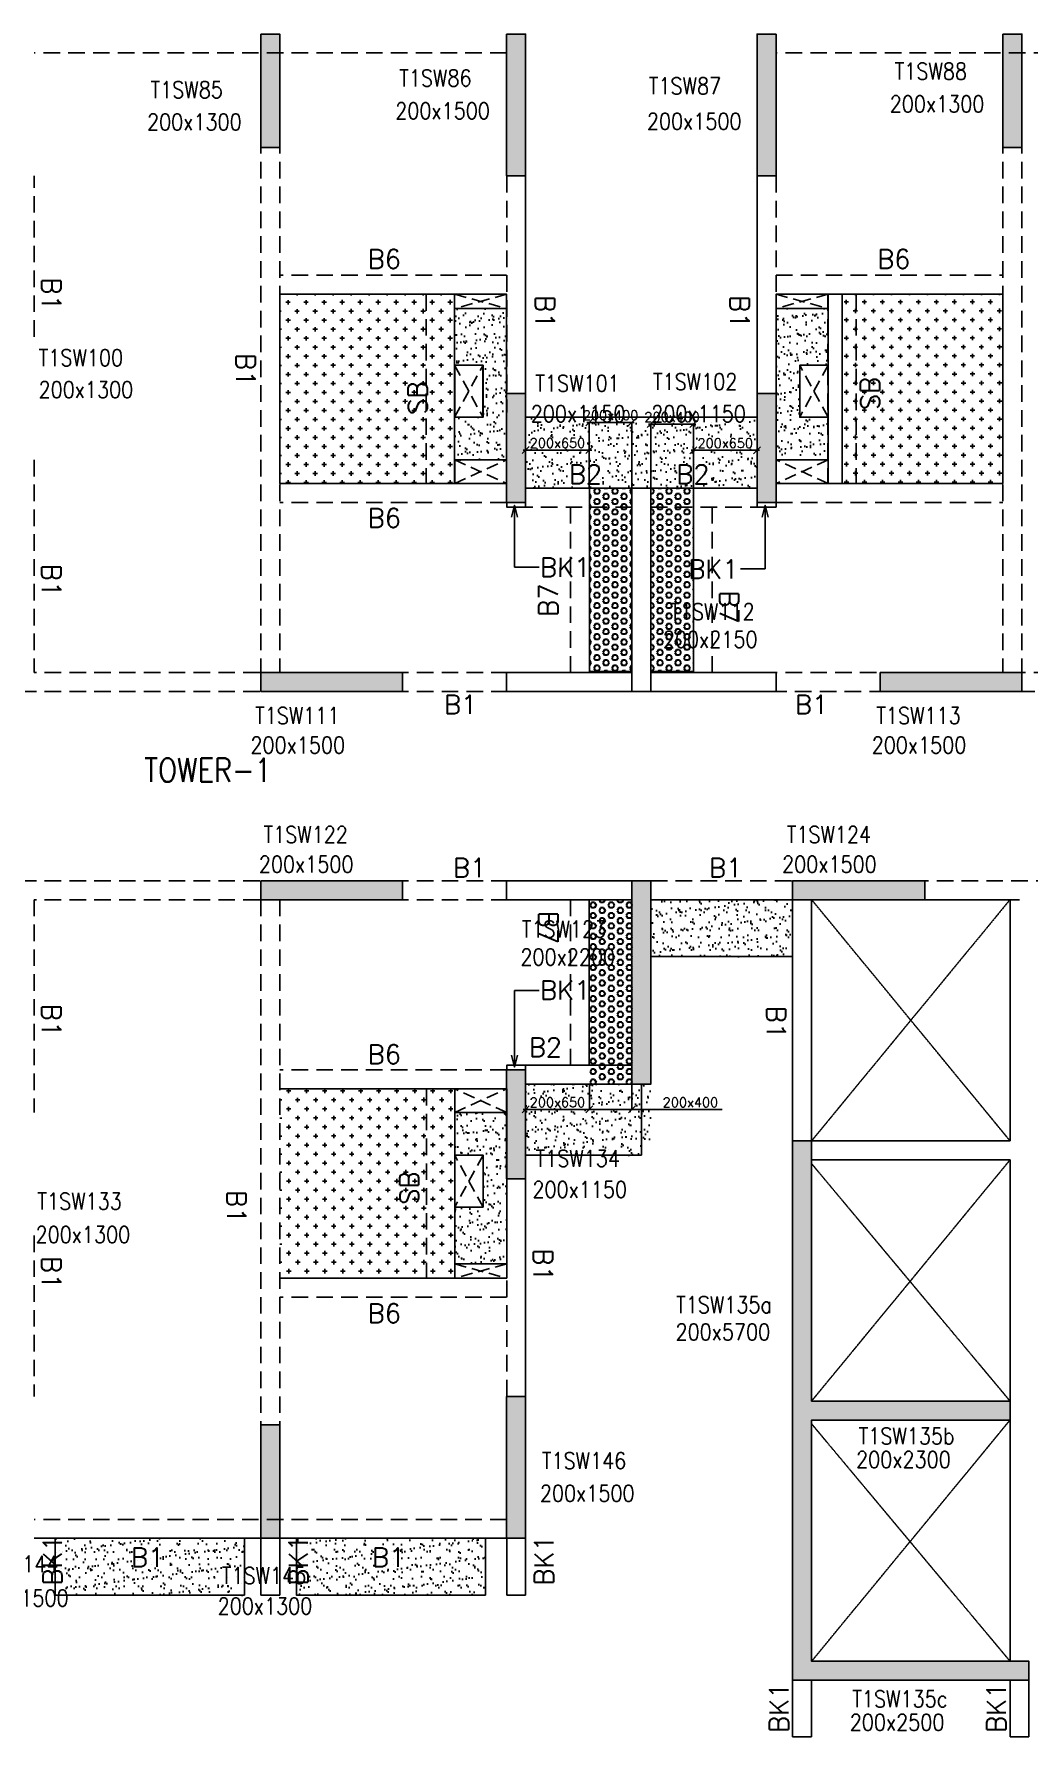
# Model space of a CAD drawing. Header units: millimetres. Extents: x 1078357 to 2594950, y -5122486 to -4636555.
# Drawn here: x 2223330 to 2233855, y -4676153 to -4658153 of the extents above; entities that cross this region are included whole.
import ezdxf

# ---------------------------------------------------------------- set-up
doc = ezdxf.new("R2010")
doc.units = ezdxf.units.MM
doc.header["$PDMODE"] = 35
for name, pattern in [('CONTINOUS', [0]), ('HIDDEN', [0.375, 0.25, -0.125]), ('New Retail block$0$CONTINOUS', [0])]:
    doc.linetypes.add(name, pattern=pattern)
doc.layers.get('0').update_dxf_attribs({"lineweight": 0})
doc.layers.get('Defpoints').update_dxf_attribs({"lineweight": 0})
for name, color, linetype, lineweight in [('A-_ANOTDIMA_D-', 6, 'Continuous', 13), ('COL. NO.', 30, 'Continuous', 25), ('COL. SIZE', 7, 'Continuous', 25), ('DIM', 9, 'Continuous', 25), ('HATCH', 8, 'Continuous', 30)]:
    doc.layers.add(name, color=color, linetype=linetype, lineweight=lineweight)
for name, color, linetype in [('B-200x325', 201, 'HIDDEN'), ('B-200x400', 44, 'HIDDEN'), ('DROP SLAB', 8, 'Continuous'), ('NON STR. RCC WALL', 6, 'Continuous'), ('S-BEAM', 3, 'HIDDEN'), ('S-BEAM NO.', 6, 'Continuous'), ('S-COLUMN', 1, 'Continuous'), ('S-CUTOUT', 8, 'HIDDEN'), ('S-SLAB-PROJECTION', 54, 'New Retail block$0$CONTINOUS'), ('SLAB FOLD', 8, 'Continuous'), ('TEXT', 7, 'Continuous')]:
    doc.layers.add(name, color=color, linetype=linetype)
doc.styles.add('Roman', font='romans')
doc.styles.add('ROMANS', font='romans.shx', dxfattribs={"width": 0.85})
doc.dimstyles.new('HARESH', dxfattribs={"dimtxt": 150, "dimasz": 75, "dimexe": 0, "dimexo": 0, "dimgap": 25, "dimtad": 1, "dimdec": 0, "dimdsep": 46, "dimtxsty": 'Roman', "dimblk": 'OBLIQUE', "dimcen": 225, "dimdle": 25, "dimclrd": 2, "dimclre": 2, "dimclrt": 7, "dimadec": 8, "dimazin": 1, "dimtfac": 1, "dimtdec": 0, "dimtmove": 0, "dimatfit": 0, "dimfxl": 1, "dimlwd": -1, "dimlwe": -1, "dimarcsym": 0})
pattern_1 = [(180.03079016, (-1099062.11, 9379553.9), (-95.1987999, -95.3011726), [47.625, -142.875]), (270.03079016, (-1099085.93, 9379577.7), (95.3011726, -95.1987999), [47.625, -142.875])]
pattern_2 = [(180, (2168054.783, -4476147.51), (-7e-15, -54.992613), [31.75, -63.5]), (300, (2168054.783, -4476147.51), (47.625, 27.496307), [31.75, -63.5]), (240, (2168023.033, -4476147.51), (47.625, -27.496307), [31.75, -63.5])]

# ---------------------------------------------------------------- blocks, each defined once
blk = doc.blocks.new('_Oblique')
at = {"color": 0, "linetype": 'ByBlock', "lineweight": -2}
blk.add_line((-0.5, -0.5), (0.5, 0.5), dxfattribs=at)
blk = doc.blocks.new('*D1525')
at = {"layer": 'Defpoints', "color": 0, "ltscale": 700, "transparency": 16777216}
for p in [(2229205, -4669253, 0), (2229655, -4669253, 0), (2229655, -4669519)]:
    blk.add_point(p, dxfattribs=at)
at = {"layer": 'DIM', "color": 2, "ltscale": 700, "transparency": 16777216}
for p, q in [((2229205, -4669253), (2229205, -4669519)), ((2229655, -4669253), (2229655, -4669519)), ((2229205, -4669519), (2229130, -4669519)), ((2229205, -4669519), (2229655, -4669519)), ((2229205, -4669519), (2229655, -4669519)), ((2229655, -4669519), (2229730, -4669519)), ((2230611, -4669519), (2229655, -4669519))]:
    blk.add_line(p, q, dxfattribs=at)
at = {"layer": 'DIM', "color": 2, "ltscale": 700, "transparency": 16777216, "xscale": 75, "yscale": 75, "zscale": 75}
blk.add_blockref('_Oblique', (2229205, -4669519), dxfattribs=at)
at = {"layer": 'DIM', "color": 2, "ltscale": 700, "transparency": 16777216, "xscale": 75, "yscale": 75, "zscale": 75, "rotation": 180}
blk.add_blockref('_Oblique', (2229655, -4669519), dxfattribs=at)
at = {"layer": 'DIM', "color": 7, "ltscale": 700, "transparency": 16777216, "insert": (2230274, -4669444), "char_height": 150, "attachment_point": 5, "style": 'Roman'}
blk.add_mtext('{\\H0.666667x;200x400}', dxfattribs=at)
blk = doc.blocks.new('*D1526')
at = {"layer": 'Defpoints', "color": 0, "ltscale": 700, "transparency": 16777216}
for p in [(2228530, -4669253, 0), (2229205, -4669253), (2228530, -4669519)]:
    blk.add_point(p, dxfattribs=at)
at = {"layer": 'DIM', "color": 2, "ltscale": 700, "transparency": 16777216}
for p, q in [((2228530, -4669253), (2228530, -4669519)), ((2229205, -4669253), (2229205, -4669519)), ((2229230, -4669519), (2228505, -4669519))]:
    blk.add_line(p, q, dxfattribs=at)
at = {"layer": 'DIM', "color": 2, "ltscale": 700, "transparency": 16777216, "xscale": 75, "yscale": 75, "zscale": 75, "rotation": 180}
blk.add_blockref('_Oblique', (2228530, -4669519), dxfattribs=at)
at = {"layer": 'DIM', "color": 2, "ltscale": 700, "transparency": 16777216, "xscale": 75, "yscale": 75, "zscale": 75}
blk.add_blockref('_Oblique', (2229205, -4669519), dxfattribs=at)
at = {"layer": 'DIM', "color": 7, "ltscale": 700, "transparency": 16777216, "insert": (2228867, -4669444), "char_height": 150, "attachment_point": 5, "style": 'Roman'}
blk.add_mtext('{\\H0.666667x;200x650}', dxfattribs=at)
blk = doc.blocks.new('*D1535')
at = {"layer": 'Defpoints', "color": 0, "ltscale": 700, "transparency": 16777216}
for p in [(2229204, -4662257), (2229204, -4662952, 0), (2229654, -4662952, 0)]:
    blk.add_point(p, dxfattribs=at)
at = {"layer": 'DIM', "color": 2, "ltscale": 700, "transparency": 16777216}
for p, q in [((2229679, -4662257), (2229179, -4662257)), ((2229204, -4662952), (2229204, -4662257)), ((2229654, -4662952), (2229654, -4662257))]:
    blk.add_line(p, q, dxfattribs=at)
at = {"layer": 'DIM', "color": 2, "ltscale": 700, "transparency": 16777216, "xscale": 75, "yscale": 75, "zscale": 75, "rotation": 180}
blk.add_blockref('_Oblique', (2229204, -4662257), dxfattribs=at)
at = {"layer": 'DIM', "color": 2, "ltscale": 700, "transparency": 16777216, "xscale": 75, "yscale": 75, "zscale": 75}
blk.add_blockref('_Oblique', (2229654, -4662257), dxfattribs=at)
at = {"layer": 'DIM', "color": 7, "ltscale": 700, "transparency": 16777216, "insert": (2229429, -4662182), "char_height": 150, "attachment_point": 5, "style": 'Roman'}
blk.add_mtext('{\\H0.666667x;200x400}', dxfattribs=at)
blk = doc.blocks.new('*D1536')
at = {"layer": 'Defpoints', "color": 0, "ltscale": 700, "transparency": 16777216}
for p in [(2228530, -4662550), (2228530, -4662952, 0), (2229204, -4662952, 0)]:
    blk.add_point(p, dxfattribs=at)
at = {"layer": 'DIM', "color": 2, "ltscale": 700, "transparency": 16777216}
for p, q in [((2229229, -4662550), (2228505, -4662550)), ((2228530, -4662952), (2228530, -4662550)), ((2229204, -4662952), (2229204, -4662550))]:
    blk.add_line(p, q, dxfattribs=at)
at = {"layer": 'DIM', "color": 2, "ltscale": 700, "transparency": 16777216, "xscale": 75, "yscale": 75, "zscale": 75, "rotation": 180}
blk.add_blockref('_Oblique', (2228530, -4662550), dxfattribs=at)
at = {"layer": 'DIM', "color": 2, "ltscale": 700, "transparency": 16777216, "xscale": 75, "yscale": 75, "zscale": 75}
blk.add_blockref('_Oblique', (2229204, -4662550), dxfattribs=at)
at = {"layer": 'DIM', "color": 7, "ltscale": 700, "transparency": 16777216, "insert": (2228867, -4662475), "char_height": 150, "attachment_point": 5, "style": 'Roman'}
blk.add_mtext('{\\H0.666667x;200x650}', dxfattribs=at)
blk = doc.blocks.new('*D1537')
at = {"layer": 'Defpoints', "color": 0, "ltscale": 700, "transparency": 16777216}
for p in [(2230305, -4662275), (2229854, -4662952, 0), (2230305, -4662952, 0)]:
    blk.add_point(p, dxfattribs=at)
at = {"layer": 'DIM', "color": 2, "ltscale": 700, "transparency": 16777216}
for p, q in [((2229829, -4662275), (2230330, -4662275)), ((2229854, -4662952), (2229854, -4662275)), ((2230305, -4662952), (2230305, -4662275))]:
    blk.add_line(p, q, dxfattribs=at)
at = {"layer": 'DIM', "color": 2, "ltscale": 700, "transparency": 16777216, "xscale": 75, "yscale": 75, "zscale": 75, "rotation": 180}
blk.add_blockref('_Oblique', (2229854, -4662275), dxfattribs=at)
at = {"layer": 'DIM', "color": 2, "ltscale": 700, "transparency": 16777216, "xscale": 75, "yscale": 75, "zscale": 75}
blk.add_blockref('_Oblique', (2230305, -4662275), dxfattribs=at)
at = {"layer": 'DIM', "color": 7, "ltscale": 700, "transparency": 16777216, "insert": (2230080, -4662200), "char_height": 150, "attachment_point": 5, "style": 'Roman'}
blk.add_mtext('{\\H0.666667x;200x400}', dxfattribs=at)
blk = doc.blocks.new('*D1538')
at = {"layer": 'Defpoints', "color": 0, "ltscale": 700, "transparency": 16777216}
for p in [(2230979, -4662552), (2230305, -4662952, 0), (2230979, -4662952, 0)]:
    blk.add_point(p, dxfattribs=at)
at = {"layer": 'DIM', "color": 2, "ltscale": 700, "transparency": 16777216}
for p, q in [((2230280, -4662552), (2231004, -4662552)), ((2230305, -4662952), (2230305, -4662552)), ((2230979, -4662952), (2230979, -4662552))]:
    blk.add_line(p, q, dxfattribs=at)
at = {"layer": 'DIM', "color": 2, "ltscale": 700, "transparency": 16777216, "xscale": 75, "yscale": 75, "zscale": 75, "rotation": 180}
blk.add_blockref('_Oblique', (2230305, -4662552), dxfattribs=at)
at = {"layer": 'DIM', "color": 2, "ltscale": 700, "transparency": 16777216, "xscale": 75, "yscale": 75, "zscale": 75}
blk.add_blockref('_Oblique', (2230979, -4662552), dxfattribs=at)
at = {"layer": 'DIM', "color": 7, "ltscale": 700, "transparency": 16777216, "insert": (2230642, -4662477), "char_height": 150, "attachment_point": 5, "style": 'Roman'}
blk.add_mtext('{\\H0.666667x;200x650}', dxfattribs=at)
blk = doc.blocks.new('G$CD63B60BD')
at = {"layer": 'COL. NO.', "linetype": 'Continuous', "style": 'ROMANS', "width": 0.85}
for s, p in [('T1SW86', (61839, 15347, -320)), ('T1SW88', (67080, 15420, -320)), ('T1SW85', (59208, 15224, -320)), ('T1SW87', (64479, 15264, -320)), ('T1SW100', (58025, 12391, -320)), ('T1SW101', (63279, 12120, -320)), ('T1SW102', (64523, 12138, -320)), ('T1SW112', (64706, 9707, -320)), ('T1SW111', (60314, 8609, -320)), ('T1SW113', (66886, 8609, -320)), ('T1SW122', (60403, 7351, -320)), ('T1SW124', (65938, 7351, -320)), ('T1SW123', (63135, 6352, -320)), ('T1SW134', (63281, 3927, -320)), ('T1SW133', (58011, 3475, -320)), ('T1SW135a', (64768, 2381, -641)), ('T1SW135b', (66699, 993, -320)), ('T1SW146', (63348, 733, -320)), ('T1SW144', (57341, -360, -320)), ('T1SW145', (59962, -482, -320)), ('T1SW135c', (66632, -1785, -320))]:
    blk.add_text(s, height=175, dxfattribs=at).set_placement(p)
at = {"layer": 'COL. SIZE', "linetype": 'Continuous', "style": 'ROMANS', "width": 0.85}
for s, p in [('200x1500', (61797, 15001, -320)), ('200x1300', (67028, 15074, -320)), ('200x1300', (59171, 14883, -320)), ('200x1500', (64459, 14890, -320)), ('200x1300', (58024, 12054, -320)), ('200x1150', (63230, 11799, -320)), ('200x1150', (64505, 11799, -320)), ('200x2150', (64628, 9413, -320)), ('200x1500', (60265, 8296, -320)), ('200x1500', (66837, 8296, -320)), ('200x1500', (60354, 7037, -320)), ('200x1500', (65889, 7037, -320)), ('200x2200', (63121, 6056, -320)), ('200x1150', (63248, 3599, -320)), ('200x1300', (57992, 3123, -320)), ('200x5700', (64762, 2093, -641)), ('200x2300', (66672, 745, -320)), ('200x1500', (63327, 388, -320)), ('200x1500', (57340, -720, -320)), ('200x1300', (59918, -804, -320)), ('200x2500', (66605, -2033, -320))]:
    blk.add_text(s, height=175, dxfattribs=at).set_placement(p)

msp = doc.modelspace()

# ---------------------------------------------------------------- hatches: boundary and pattern name
at = {"layer": 'DROP SLAB'}
h = msp.add_hatch(dxfattribs=at)
h.set_pattern_fill('CROSS', color=8, scale=15, angle=0.03079)
h.set_pattern_definition(pattern_1)
h.paths.add_polyline_path([(2227779.3, -4660902.7), (2225929.6, -4660902.9), (2225929.6, -4662902.8), (2227779.3, -4662902.6)])
h = msp.add_hatch(dxfattribs=at)
h.set_pattern_fill('CROSS', color=8, scale=15, angle=179.96921)
h.set_pattern_definition(pattern_1)
h.paths.add_polyline_path([(2231879.6, -4660902.8), (2233579.6, -4660902.8), (2233579.6, -4662902.6), (2231879.6, -4662902.6)])
h = msp.add_hatch(dxfattribs=at)
h.set_pattern_fill('CROSS', color=8, scale=15, angle=0.03079)
h.set_pattern_definition([(180.03079016, (-3293511.54, 18747592.27), (-95.19879988, -95.3011726), [47.625, -142.875]), (270.03079016, (-3293535.365, 18747616.07), (95.3011726, -95.19879988), [47.625, -142.875])])
h.paths.add_polyline_path([(2227780, -4669302.6), (2225929.6, -4669302.5), (2225929.6, -4671302.3), (2227780, -4671302.4)])
at = {"layer": 'HATCH'}
h = msp.add_hatch(dxfattribs=at)
h.set_pattern_fill('AR-SAND', color=8, scale=3, angle=0.02985)
h.set_pattern_definition([(37.47015413, (-2803703.98, 18697456.11), (-4.72361136, 146.8264517), [0, -115.824, 0, -129.54, 0, -123.825]), (7.4701541, (-2803703.98, 18697456.11), (134.9689868, 214.9772528), [0, -62.484, 0, -104.394, 0, -40.005]), (327.4701541, (-2803797.7, 18697456.16), (237.2979035, 0.3075449), [0, -38.1, 0, -137.16, 0, -179.07]), (317.4701541, (-2803797.7, 18697456.16), (229.1017424, 66.759465), [0, -19.05, 0, -89.916, 0, -102.87])])
h.paths.add_polyline_path([(2228329, -4661052.5), (2227779, -4661052.5), (2227779, -4661652.5), (2228079, -4661652.5), (2228079, -4662202.5), (2227779, -4662202.5), (2227779, -4662652.5), (2228329, -4662652.5)])
h = msp.add_hatch(dxfattribs=at)
h.set_pattern_fill('AR-SAND', color=8, scale=3, angle=179.97015)
h.set_pattern_definition([(37.47015413, (-2803703.2, 18697456.04), (-4.72361136, 146.8264517), [0, -115.824, 0, -129.54, 0, -123.825]), (7.4701541, (-2803703.2, 18697456.04), (134.9689868, 214.9772528), [0, -62.484, 0, -104.394, 0, -40.005]), (327.4701541, (-2803796.93, 18697456.09), (237.2979035, 0.3075449), [0, -38.1, 0, -137.16, 0, -179.07]), (317.4701541, (-2803796.93, 18697456.09), (229.1017424, 66.759465), [0, -19.05, 0, -89.916, 0, -102.87])])
h.paths.add_polyline_path([(2231179.8, -4661052.6), (2231729.8, -4661052.6), (2231729.8, -4661652.6), (2231429.8, -4661652.6), (2231429.8, -4662202.6), (2231729.8, -4662202.5), (2231729.8, -4662652.6), (2231179.8, -4662652.6)])
h = msp.add_hatch(dxfattribs=at)
h.set_pattern_fill('AR-SAND', color=8, scale=3, angle=179.97015)
h.set_pattern_definition([(37.4701541, (-1819378.32, 14013436.93), (-4.72361136, 146.8264517), [0, -115.824, 0, -129.54, 0, -123.825]), (7.4701541, (-1819378.32, 14013436.93), (134.9689868, 214.9772528), [0, -62.484, 0, -104.394, 0, -40.005]), (327.4701541, (-1819472.05, 14013436.98), (237.2979035, 0.3075449), [0, -38.1, 0, -137.16, 0, -179.07]), (317.4701541, (-1819472.05, 14013436.98), (229.1017424, 66.759465), [0, -19.05, 0, -89.916, 0, -102.87])])
h.paths.add_polyline_path([(2230979.9, -4662202.5), (2228529.9, -4662202.5), (2228529.9, -4662952.5), (2230979.9, -4662952.5)])
h = msp.add_hatch(dxfattribs=at)
h.set_pattern_fill('AR-SAND', color=8, scale=3, angle=179.97015)
h.set_pattern_definition([(37.4701541, (-1819378.22, 14013436.93), (-4.72361136, 146.8264517), [0, -115.824, 0, -129.54, 0, -123.825]), (7.4701541, (-1819378.22, 14013436.93), (134.9689868, 214.9772528), [0, -62.484, 0, -104.394, 0, -40.005]), (327.4701541, (-1819471.95, 14013436.98), (237.2979035, 0.3075449), [0, -38.1, 0, -137.16, 0, -179.07]), (317.4701541, (-1819471.95, 14013436.98), (229.1017424, 66.759465), [0, -19.05, 0, -89.916, 0, -102.87])])
h.paths.add_polyline_path([(2230980, -4662352.5), (2228530, -4662352.5), (2228530, -4662952.5), (2230980, -4662952.5)])
at = {"layer": 'HATCH', "ltscale": 1000}
h = msp.add_hatch(dxfattribs=at)
h.set_pattern_fill('HEX', color=8, scale=10, angle=180)
h.set_pattern_definition(pattern_2)
h.paths.add_polyline_path([(2229654.8, -4664891.9), (2229204.8, -4664891.9), (2229204.8, -4662952.6), (2229654.8, -4662952.6)])
h = msp.add_hatch(dxfattribs=at)
h.set_pattern_fill('HEX', color=8, scale=10, angle=180)
h.set_pattern_definition(pattern_2)
h.paths.add_polyline_path([(2229855.1, -4664891.9), (2230305.2, -4664891.9), (2230305.2, -4662952.6), (2229855.1, -4662952.6)])
h = msp.add_hatch(dxfattribs=at)
h.set_pattern_fill('HEX', color=8, scale=10, angle=180)
h.set_pattern_definition([(180, (1070830.067, 207871.68), (-7e-15, -54.99261315), [31.75, -63.5]), (300, (1070830.067, 207871.68), (47.625, 27.4963066), [31.75, -63.5]), (240, (1070798.317, 207871.68), (47.625, -27.4963066), [31.75, -63.5])])
h.paths.add_polyline_path([(2229654.8, -4669252.5), (2229204.8, -4669252.5), (2229204.8, -4667302.6), (2229654.8, -4667302.6)])
at = {"layer": 'HATCH'}
h = msp.add_hatch(dxfattribs=at)
h.set_pattern_fill('AR-SAND', color=8, scale=3, angle=179.97015)
h.set_pattern_definition([(37.4701541, (-1812328.22, 14015386.83), (-4.72361136, 146.8264517), [0, -115.824, 0, -129.54, 0, -123.825]), (7.4701541, (-1812328.22, 14015386.83), (134.9689868, 214.9772528), [0, -62.484, 0, -104.394, 0, -40.005]), (327.4701541, (-1812421.94, 14015386.87), (237.2979035, 0.3075449), [0, -38.1, 0, -137.16, 0, -179.07]), (317.4701541, (-1812421.94, 14015386.87), (229.1017424, 66.759465), [0, -19.05, 0, -89.916, 0, -102.87])])
h.paths.add_polyline_path([(2231355, -4667302.4), (2229855, -4667302.4), (2229855, -4667902.6), (2231355, -4667902.6)])
h = msp.add_hatch(dxfattribs=at)
h.set_pattern_fill('AR-SAND', color=8, scale=3, angle=179.97015)
h.set_pattern_definition([(37.4701541, (-1824678.33, 14013436.91), (-4.72361136, 146.8264517), [0, -115.824, 0, -129.54, 0, -123.825]), (7.4701541, (-1824678.33, 14013436.9), (134.9689868, 214.9772528), [0, -62.484, 0, -104.394, 0, -40.005]), (327.4701541, (-1824772.05, 14013436.96), (237.2979035, 0.3075449), [0, -38.1, 0, -137.16, 0, -179.07]), (317.4701541, (-1824772.05, 14013436.96), (229.1017424, 66.759465), [0, -19.05, 0, -89.916, 0, -102.87])])
h.paths.add_polyline_path([(2229754.6, -4669252.5), (2228529.9, -4669252.5), (2228529.9, -4670002.5), (2229754.6, -4670002.5)])
h = msp.add_hatch(dxfattribs=at)
h.set_pattern_fill('AR-SAND', color=8, scale=3, angle=179.97015)
h.set_pattern_definition([(37.4701541, (-1824678.23, 14013436.91), (-4.72361136, 146.8264517), [0, -115.824, 0, -129.54, 0, -123.825]), (7.4701541, (-1824678.23, 14013436.9), (134.9689868, 214.9772528), [0, -62.484, 0, -104.394, 0, -40.005]), (327.4701541, (-1824771.95, 14013436.96), (237.2979035, 0.3075449), [0, -38.1, 0, -137.16, 0, -179.07]), (317.4701541, (-1824771.95, 14013436.96), (229.1017424, 66.759465), [0, -19.05, 0, -89.916, 0, -102.87])])
h.paths.add_polyline_path([(2229855, -4669252.5), (2228530, -4669252.5), (2228530, -4669852.5), (2229855, -4669852.5)])
h = msp.add_hatch(dxfattribs=at)
h.set_pattern_fill('AR-SAND', color=8, scale=3, angle=359.97015)
h.set_pattern_definition([(37.47015413, (-2794053.19, 18697456.06), (-4.72361136, 146.8264517), [0, -115.824, 0, -129.54, 0, -123.825]), (7.4701541, (-2794053.19, 18697456.06), (134.9689868, 214.9772528), [0, -62.484, 0, -104.394, 0, -40.005]), (327.4701541, (-2794146.91, 18697456.1), (237.2979035, 0.3075449), [0, -38.1, 0, -137.16, 0, -179.07]), (317.4701541, (-2794146.91, 18697456.1), (229.1017424, 66.759465), [0, -19.05, 0, -89.916, 0, -102.87])])
h.paths.add_polyline_path([(2228330, -4671152.6), (2227780, -4671152.6), (2227780, -4670552.5), (2228080, -4670552.5), (2228080, -4670002.6), (2227780, -4670002.6), (2227780, -4669552.6), (2228330, -4669552.6)])
h = msp.add_hatch(dxfattribs=at)
h.set_pattern_fill('AR-SAND', color=8, scale=3, angle=179.97015)
h.set_pattern_definition([(37.47015413, (-2907527.94, 18697456.1), (-4.72361136, 146.8264517), [0, -115.824, 0, -129.54, 0, -123.825]), (7.4701541, (-2907527.94, 18697456.1), (134.9689868, 214.9772528), [0, -62.484, 0, -104.394, 0, -40.005]), (327.4701541, (-2907621.67, 18697456.14), (237.2979035, 0.3075449), [0, -38.1, 0, -137.16, 0, -179.07]), (317.4701541, (-2907621.67, 18697456.14), (229.1017424, 66.759465), [0, -19.05, 0, -89.916, 0, -102.87])])
h.paths.add_polyline_path([(2225555, -4674052.5), (2223555, -4674052.5), (2223555, -4674652.5), (2225555, -4674652.5)])
h = msp.add_hatch(dxfattribs=at)
h.set_pattern_fill('AR-SAND', color=8, scale=3, angle=179.97015)
h.set_pattern_definition([(37.47015413, (-2910077.94, 18697456.1), (-4.72361136, 146.8264517), [0, -115.824, 0, -129.54, 0, -123.825]), (7.4701541, (-2910077.94, 18697456.1), (134.9689868, 214.9772528), [0, -62.484, 0, -104.394, 0, -40.005]), (327.4701541, (-2910171.67, 18697456.14), (237.2979035, 0.3075449), [0, -38.1, 0, -137.16, 0, -179.07]), (317.4701541, (-2910171.67, 18697456.14), (229.1017424, 66.759465), [0, -19.05, 0, -89.916, 0, -102.87])])
h.paths.add_polyline_path([(2228105, -4674052.5), (2226105, -4674052.5), (2226105, -4674652.5), (2228105, -4674652.5)])
at = {"layer": 'S-COLUMN', "lineweight": 25}
h = msp.add_hatch(color=1, dxfattribs=at)
h.dxf.hatch_style = 1
h.paths.add_polyline_path([(2225729.6, -4659352.6), (2225929.6, -4659352.6), (2225929.6, -4658152.6), (2225729.6, -4658152.6)])
at = {"layer": 'S-COLUMN', "lineweight": 25, "extrusion": (-1.00316e-06, 2.11765e-11, 1)}
h = msp.add_hatch(color=1, dxfattribs=at)
h.dxf.hatch_style = 1
h.paths.add_polyline_path([(2228329.6, -4658152.6), (2228529.6, -4658152.6), (2228529.6, -4659652.5), (2228329.6, -4659652.5)])
at = {"layer": 'S-COLUMN', "lineweight": 25, "extrusion": (1.00316e-06, 1.91639e-11, 1)}
h = msp.add_hatch(color=1, dxfattribs=at)
h.dxf.hatch_style = 1
h.paths.add_polyline_path([(2231179.6, -4658152.6), (2230979.6, -4658152.6), (2230979.6, -4659652.5), (2231179.6, -4659652.5)])
at = {"layer": 'S-COLUMN', "lineweight": 25}
h = msp.add_hatch(color=1, dxfattribs=at)
h.dxf.hatch_style = 1
h.paths.add_polyline_path([(2233579.6, -4659352.6), (2233779.6, -4659352.6), (2233779.6, -4658152.6), (2233579.6, -4658152.6)])
at = {"layer": 'S-COLUMN', "lineweight": 25, "extrusion": (-1.00316e-06, 2.11765e-11, 1)}
h = msp.add_hatch(color=1, dxfattribs=at)
h.dxf.hatch_style = 1
h.paths.add_polyline_path([(2228329.6, -4663102.6), (2228529.6, -4663102.6), (2228529.6, -4661952.6), (2228329.6, -4661952.6)])
at = {"layer": 'S-COLUMN', "lineweight": 25, "extrusion": (1.00316e-06, 1.91639e-11, 1)}
h = msp.add_hatch(color=1, dxfattribs=at)
h.dxf.hatch_style = 1
h.paths.add_polyline_path([(2231179.6, -4663102.6), (2230979.6, -4663102.6), (2230979.6, -4661952.6), (2231179.6, -4661952.6)])
at = {"layer": 'S-COLUMN', "lineweight": 25}
h = msp.add_hatch(color=1, dxfattribs=at)
h.dxf.hatch_style = 1
h.paths.add_polyline_path([(2225729.6, -4664902.5), (2227229.6, -4664902.5), (2227229.6, -4665102.5), (2225729.6, -4665102.5)])
h = msp.add_hatch(color=1, dxfattribs=at)
h.dxf.hatch_style = 1
h.paths.add_polyline_path([(2232279.6, -4664902.5), (2233779.6, -4664902.5), (2233779.6, -4665102.5), (2232279.6, -4665102.5)])
h = msp.add_hatch(color=1, dxfattribs=at)
h.dxf.hatch_style = 1
h.paths.add_polyline_path([(2225729.6, -4667102.5), (2227229.6, -4667102.5), (2227229.6, -4667302.5), (2225729.6, -4667302.5)])
h = msp.add_hatch(color=1, dxfattribs=at)
h.dxf.hatch_style = 1
h.paths.add_polyline_path([(2229654.6, -4669252.6), (2229854.6, -4669252.6), (2229854.6, -4667102.6), (2229654.6, -4667102.6)])
h = msp.add_hatch(color=1, dxfattribs=at)
h.dxf.hatch_style = 1
h.paths.add_polyline_path([(2232754.6, -4667102.6), (2232754.6, -4667302.6), (2231354.6, -4667302.6), (2231354.6, -4667102.6)])
at = {"layer": 'S-COLUMN', "lineweight": 25, "extrusion": (-1.00316e-06, -1.91639e-11, 1)}
h = msp.add_hatch(color=1, dxfattribs=at)
h.dxf.hatch_style = 1
h.paths.add_polyline_path([(2228329.6, -4669102.6), (2228529.6, -4669102.6), (2228529.6, -4670252.6), (2228329.6, -4670252.6)])
at = {"layer": 'S-COLUMN', "lineweight": 25}
h = msp.add_hatch(color=1, dxfattribs=at)
h.dxf.hatch_style = 1
h.paths.add_polyline_path([(2233654.6, -4672602.6), (2233654.6, -4672802.6), (2231554.6, -4672802.6), (2231554.6, -4675352.6), (2233854.6, -4675352.6), (2233854.6, -4675552.6), (2231354.6, -4675552.6), (2231354.6, -4669852.6), (2231554.6, -4669852.6), (2231554.6, -4672602.6)])
at = {"layer": 'S-COLUMN', "lineweight": 25, "extrusion": (-1.00316e-06, -1.91639e-11, 1)}
h = msp.add_hatch(color=1, dxfattribs=at)
h.dxf.hatch_style = 1
h.paths.add_polyline_path([(2228329.6, -4674052.6), (2228529.6, -4674052.6), (2228529.6, -4672552.5), (2228329.6, -4672552.5)])
at = {"layer": 'S-COLUMN', "lineweight": 25}
h = msp.add_hatch(color=1, dxfattribs=at)
h.dxf.hatch_style = 1
h.paths.add_polyline_path([(2225929.6, -4672852.5), (2225929.6, -4674052.6), (2225729.6, -4674052.6), (2225729.6, -4672852.5)])

# ---------------------------------------------------------------- linework, layer by layer
at = {"layer": 'B-200x400', "linetype": 'HIDDEN', "ltscale": 500}
msp.add_line((2229204.8, -4669052.6, 0), (2229654.8, -4669052.6, 0), dxfattribs=at)
at = {"layer": 'B-200x400', "linetype": 'ByBlock', "ltscale": 500}
msp.add_line((2229204.8, -4669252.6, 0), (2229654.8, -4669252.6, 0), dxfattribs=at)
at = {"layer": 'DROP SLAB', "color": 3, "linetype": 'CONTINOUS', "ltscale": 500, "elevation": 0}
for points in [[(2227779.3, -4660902.7), (2225929.6, -4660902.9), (2225929.6, -4662902.8), (2227779.3, -4662902.6)], [(2227779.3, -4660902.8), (2228329.3, -4660902.8), (2228329.3, -4661052.6), (2227779.3, -4661052.6)], [(2231729.8, -4660902.8), (2231179.8, -4660902.8), (2231179.8, -4661052.6), (2231729.8, -4661052.6)], [(2231879.6, -4660902.8), (2233579.6, -4660902.8), (2233579.6, -4662902.6), (2231879.6, -4662902.6)], [(2227779.7, -4661652.5), (2228079.7, -4661652.5), (2228079.7, -4662202.5), (2227779.7, -4662202.5)], [(2231729.8, -4661652.6), (2231429.8, -4661652.6), (2231429.8, -4662202.6), (2231729.8, -4662202.6)], [(2227779.8, -4662652.6), (2228329.6, -4662652.6), (2228329.6, -4662902.6), (2227779.8, -4662902.6)], [(2231729.8, -4662652.6), (2231179.9, -4662652.6), (2231179.9, -4662902.6), (2231729.8, -4662902.6)], [(2228329.8, -4669552.6), (2227780, -4669552.6), (2227780, -4669302.6), (2228329.8, -4669302.6)], [(2228080, -4670552.6), (2227780, -4670552.6), (2227780, -4670002.6), (2228080, -4670002.6)], [(2228330, -4671302.3), (2227779.9, -4671302.3), (2227779.9, -4671152.6), (2228330, -4671152.6)]]:
    msp.add_lwpolyline(points, close=True, dxfattribs=at)
at = {"layer": 'NON STR. RCC WALL', "elevation": 0}
for points in [[(2229854.6, -4665102.6), (2229654.6, -4665102.6), (2229654.6, -4662952.6), (2229854.6, -4662952.6)], [(2229654.6, -4664902.6), (2229654.6, -4665102.6), (2228329.6, -4665102.6), (2228329.6, -4664902.6)], [(2231179.6, -4664902.6), (2231179.6, -4665102.6), (2229854.6, -4665102.6), (2229854.6, -4664902.6)], [(2229654.6, -4667102.6), (2229654.6, -4667302.6), (2228329.6, -4667302.6), (2228329.6, -4667102.6)]]:
    msp.add_lwpolyline(points, close=True, dxfattribs=at)
at = {"layer": 'S-BEAM', "linetype": 'HIDDEN', "ltscale": 700}
for p, q in [((2228330, -4658352.5, 0), (2223330, -4658352.5, 0)), ((2236180, -4658352.5, 0), (2231180, -4658352.5, 0)), ((2225730, -4658452.6, 0), (2225730, -4664902.4, 0)), ((2225930, -4658452.6, 0), (2225930, -4664902.4, 0)), ((2233580, -4658452.6, 0), (2233580, -4664902.4, 0)), ((2233780, -4658452.6, 0), (2233780, -4664902.4, 0)), ((2223330, -4661352.5, 0), (2223330, -4659652.5, 0)), ((2228330, -4659652.5, 0), (2228330, -4662152.5, 0)), ((2231180, -4659652.5, 0), (2231180, -4662152.5, 0)), ((2227479.3, -4660902.9, 0), (2227479.3, -4662902.7, 0)), ((2231728.3, -4660903, 0), (2231728.3, -4662902.8, 0)), ((2232028.3, -4660903, 0), (2232028.3, -4662902.8, 0)), ((2223330, -4662652.6, 0), (2223330, -4664902.5, 0)), ((2229655, -4663152.5, 0), (2228530, -4663152.5, 0)), ((2229855, -4663152.5, 0), (2230980, -4663152.5, 0)), ((2229654.8, -4664902.4, 0), (2223330, -4664902.4, 0)), ((2236180, -4664902.4, 0), (2229854.8, -4664902.4, 0)), ((2229654.8, -4665102.4, 0), (2217454.8, -4665102.4, 0)), ((2242054.8, -4665102.4, 0), (2229854.8, -4665102.4, 0)), ((2229654.8, -4667102.5, 0), (2217454.8, -4667102.5, 0)), ((2229855, -4667102.5, 0), (2231355, -4667102.5, 0)), ((2237255, -4667102.5, 0), (2232755, -4667102.5, 0)), ((2229654.8, -4667302.5, 0), (2223330, -4667302.5, 0)), ((2223330, -4667302.5, 0), (2223330, -4669552.5, 0)), ((2225730, -4667302.5, 0), (2225730, -4673752.5, 0)), ((2225930, -4667302.5, 0), (2225930, -4673752.5, 0)), ((2229655, -4669052.5, 0), (2228530, -4669052.5, 0)), ((2228530, -4669052.6, 0), (2229204.8, -4669052.6, 0)), ((2227480, -4669302.6, 0), (2227480, -4671302.4, 0)), ((2228330, -4672552.5, 0), (2228330, -4670252.5, 0)), ((2223330, -4670852.5, 0), (2223330, -4672552.5, 0)), ((2228330, -4673852.5, 0), (2223330, -4673852.5, 0))]:
    msp.add_line(p, q, dxfattribs=at)
at = {"layer": 'S-BEAM', "linetype": 'CONTINOUS', "ltscale": 700}
for p, q in [((2228530, -4659652.5, 0), (2228530, -4662152.5, 0)), ((2230980, -4659652.5, 0), (2230980, -4662152.5, 0)), ((2230980, -4662952.5, 0), (2228530, -4662952.5, 0)), ((2229855, -4667302.5, 0), (2231355, -4667302.5, 0)), ((2231355, -4669852.5, 0), (2231355, -4667302.5, 0)), ((2231555, -4669852.5, 0), (2231555, -4667302.5, 0)), ((2233655, -4667302.5, 0), (2232755, -4667302.5, 0)), ((2233755, -4667302.5, 0), (2232955, -4667302.5, 0)), ((2233655, -4667302.5, 0), (2233655, -4669852.5, 0)), ((2228530, -4669252.6, 0), (2229204.8, -4669252.6, 0)), ((2233655, -4669852.5, 0), (2231555, -4669852.5, 0)), ((2233655, -4670052.5, 0), (2231555, -4670052.5, 0)), ((2233655, -4670052.5, 0), (2233655, -4672602.5, 0)), ((2228530, -4672552.5, 0), (2228530, -4670252.5, 0)), ((2233655, -4672802.5, 0), (2233655, -4675352.5, 0)), ((2228330, -4674052.5, 0), (2223330, -4674052.5, 0)), ((2225730, -4674652.6, 0), (2225730, -4674052.6, 0)), ((2225930, -4674052.6, 0), (2225930, -4674652.6, 0)), ((2228330, -4674652.6, 0), (2228330, -4674052.6, 0)), ((2228530, -4674052.6, 0), (2228530, -4674652.6, 0)), ((2225930, -4674652.6, 0), (2225730, -4674652.6, 0)), ((2228530, -4674652.6, 0), (2228330, -4674652.6, 0)), ((2231354.9, -4676152.5, 0), (2231354.9, -4675552.5, 0)), ((2231554.9, -4675552.5, 0), (2231554.9, -4676152.5, 0)), ((2233654.9, -4676152.5, 0), (2233654.9, -4675552.5, 0)), ((2233854.9, -4675552.5, 0), (2233854.9, -4676152.5, 0)), ((2231554.9, -4676152.5, 0), (2231354.9, -4676152.5, 0)), ((2233854.9, -4676152.5, 0), (2233654.9, -4676152.5, 0))]:
    msp.add_line(p, q, dxfattribs=at)
at = {"layer": 'S-BEAM', "ltscale": 700}
for p, q in [((2228329.6, -4660702.9, 0), (2225929.6, -4660702.9, 0)), ((2231179.6, -4660702.8, 0), (2233579.6, -4660702.8, 0)), ((2228329.4, -4663102.7, 0), (2225929.6, -4663102.7, 0)), ((2229004.5, -4663152.6, 0), (2229004.5, -4664902.6, 0)), ((2230504.7, -4663152.6, 0), (2230504.7, -4664902.6, 0)), ((2231179.7, -4663102.6, 0), (2233579.6, -4663102.6, 0)), ((2229004.2, -4669052.5, 0), (2229004.2, -4667302.5, 0)), ((2228329.2, -4669102.5, 0), (2225929.3, -4669102.5, 0)), ((2228329.3, -4671502.3, 0), (2225929.3, -4671502.3, 0))]:
    msp.add_line(p, q, dxfattribs=at)
at = {"layer": 'S-BEAM', "linetype": 'Continuous', "ltscale": 700}
for p, q in [((2228329.6, -4660902.9, 0), (2225929.6, -4660902.9, 0)), ((2231179.6, -4660902.8, 0), (2233579.6, -4660902.8, 0)), ((2228329.4, -4662902.7, 0), (2225929.6, -4662902.7, 0)), ((2231179.7, -4662902.6, 0), (2233579.6, -4662902.6, 0)), ((2229204.5, -4663152.6, 0), (2229204.5, -4664892, 0)), ((2230304.7, -4663152.6, 0), (2230304.7, -4664892, 0)), ((2229204.2, -4669052.5, 0), (2229204.2, -4667313.2, 0)), ((2228329.2, -4669302.5, 0), (2225929.3, -4669302.5, 0)), ((2229855, -4669252.5, 0), (2228530, -4669252.5, 0)), ((2228329.3, -4671302.3, 0), (2225929.3, -4671302.3, 0))]:
    msp.add_line(p, q, dxfattribs=at)
at = {"layer": 'S-BEAM', "linetype": 'ByBlock', "ltscale": 700}
for p, q in [((2227779.3, -4660902.9, 0), (2227779.3, -4662902.7, 0)), ((2227780, -4669302.6, 0), (2227780, -4671302.4, 0))]:
    msp.add_line(p, q, dxfattribs=at)
at = {"layer": 'S-BEAM', "linetype": 'Continuous', "ltscale": 700, "elevation": 0}
for points in [[(2228530.1, -4663102.6), (2228330.1, -4663102.6), (2228330.1, -4663152.8), (2228530.1, -4663152.8)], [(2231180.1, -4663102.6), (2230980.1, -4663102.6), (2230980.1, -4663152.8), (2231180.1, -4663152.8)], [(2228530.1, -4669102.6), (2228330.1, -4669102.6), (2228330.1, -4669052.4), (2228530.1, -4669052.4)]]:
    msp.add_lwpolyline(points, close=True, dxfattribs=at)
at = {"layer": 'S-COLUMN', "color": 1, "lineweight": 25, "elevation": 0}
for points in [[(2225729.6, -4658152.6), (2225929.6, -4658152.6), (2225929.6, -4659352.6), (2225729.6, -4659352.6)], [(2233579.6, -4658152.6), (2233779.6, -4658152.6), (2233779.6, -4659352.6), (2233579.6, -4659352.6)], [(2225729.6, -4664902.5), (2227229.6, -4664902.5), (2227229.6, -4665102.5), (2225729.6, -4665102.5)], [(2232279.6, -4664902.5), (2233779.6, -4664902.5), (2233779.6, -4665102.5), (2232279.6, -4665102.5)], [(2225729.6, -4667102.5), (2227229.6, -4667102.5), (2227229.6, -4667302.5), (2225729.6, -4667302.5)], [(2229654.6, -4669252.6), (2229854.6, -4669252.6), (2229854.6, -4667102.6), (2229654.6, -4667102.6)], [(2232754.6, -4667102.6), (2232754.6, -4667302.6), (2231354.6, -4667302.6), (2231354.6, -4667102.6)], [(2233654.6, -4672602.6), (2233654.6, -4672802.6), (2231554.6, -4672802.6), (2231554.6, -4675352.6), (2233854.6, -4675352.6), (2233854.6, -4675552.6), (2231354.6, -4675552.6), (2231354.6, -4669852.6), (2231554.6, -4669852.6), (2231554.6, -4672602.6)], [(2225729.6, -4672852.7), (2225929.6, -4672852.7), (2225929.6, -4674052.6), (2225729.6, -4674052.6)]]:
    msp.add_lwpolyline(points, close=True, dxfattribs=at)
at = {"layer": 'S-COLUMN', "color": 1, "lineweight": 25, "extrusion": (-1.00316e-06, 2.11765e-11, 1), "elevation": -2.2}
for points in [[(2228329.6, -4658152.6), (2228529.6, -4658152.6), (2228529.6, -4659652.5), (2228329.6, -4659652.5)], [(2228329.6, -4663102.6), (2228529.6, -4663102.6), (2228529.6, -4661952.6), (2228329.6, -4661952.6)]]:
    msp.add_lwpolyline(points, close=True, dxfattribs=at)
at = {"layer": 'S-COLUMN', "color": 1, "lineweight": 25, "extrusion": (1.00316e-06, 1.91639e-11, 1), "elevation": 2.2}
for points in [[(2231179.6, -4658152.6), (2230979.6, -4658152.6), (2230979.6, -4659652.5), (2231179.6, -4659652.5)], [(2231179.6, -4663102.6), (2230979.6, -4663102.6), (2230979.6, -4661952.6), (2231179.6, -4661952.6)]]:
    msp.add_lwpolyline(points, close=True, dxfattribs=at)
at = {"layer": 'S-COLUMN', "color": 1, "lineweight": 25, "extrusion": (-1.00316e-06, -1.91639e-11, 1), "elevation": -2.2}
for points in [[(2228329.6, -4669102.6), (2228529.6, -4669102.6), (2228529.6, -4670252.6), (2228329.6, -4670252.6)], [(2228329.6, -4674052.6), (2228529.6, -4674052.6), (2228529.6, -4672552.5), (2228329.6, -4672552.5)]]:
    msp.add_lwpolyline(points, close=True, dxfattribs=at)
at = {"layer": 'S-CUTOUT', "ltscale": 500}
for p, q in [((2228329.3, -4660902.6, 0), (2227779.3, -4661052.6, 0)), ((2227780.2, -4660902.8, 0), (2228329.3, -4661052.6, 0)), ((2231179.8, -4660902.6, 0), (2231729.8, -4661052.6, 0)), ((2231728.9, -4660902.8, 0), (2231179.8, -4661052.6, 0)), ((2227779.6, -4661652.5, 0), (2228079.7, -4662202.5, 0)), ((2227779.6, -4662202.5, 0), (2228079.7, -4661652.5, 0)), ((2231729.8, -4661652.6, 0), (2231429.8, -4662202.6, 0)), ((2231729.8, -4662202.6, 0), (2231429.8, -4661652.6, 0)), ((2227779.8, -4662652.6, 0), (2228329.6, -4662902.6, 0)), ((2227779.8, -4662902.6, 0), (2228329.8, -4662652.6, 0)), ((2231729.8, -4662902.6, 0), (2231179.8, -4662652.6, 0)), ((2231729.8, -4662652.6, 0), (2231179.9, -4662902.6, 0)), ((2228330, -4669552.6, 0), (2227779.9, -4669302.5, 0)), ((2227780, -4669552.6, 0), (2228329.8, -4669302.5, 0)), ((2228080, -4670552.6, 0), (2227779.9, -4670002.6, 0)), ((2228080, -4670002.6, 0), (2227780, -4670552.5, 0)), ((2228330, -4671152.6, 0), (2227779.9, -4671302.3, 0)), ((2227780, -4671152.6, 0), (2228329.1, -4671302.3, 0))]:
    msp.add_line(p, q, dxfattribs=at)
at = {"layer": 'S-CUTOUT', "elevation": 0}
for points in [[(2231555, -4669852.5), (2233655, -4667302.5)], [(2231555, -4667302.5), (2233655, -4669852.5)], [(2231555, -4672602.5), (2233655, -4670052.5)], [(2231555, -4670092.5), (2233655, -4672602.5)], [(2231555, -4675352.5), (2233655, -4672802.5)], [(2231555, -4672842.5), (2233655, -4675352.5)]]:
    msp.add_lwpolyline(points, dxfattribs=at)
at = {"layer": 'S-SLAB-PROJECTION'}
msp.add_line((2229855, -4667902.5, 0), (2231355, -4667902.5, 0), dxfattribs=at)
msp.add_line((2229855, -4667902.5, 0), (2231355, -4667902.5, 0), dxfattribs=at)
at = {"layer": 'S-SLAB-PROJECTION', "elevation": 0}
for points in [[(2230979.9, -4662202.5), (2228529.9, -4662202.5), (2228529.9, -4662952.5), (2230979.9, -4662952.5)], [(2229754.6, -4669252.5), (2228529.9, -4669252.5), (2228529.9, -4670002.5), (2229754.6, -4670002.5)], [(2225555, -4674052.5), (2223555, -4674052.5), (2223555, -4674652.5), (2225555, -4674652.5)], [(2228105, -4674052.5), (2226105, -4674052.5), (2226105, -4674652.5), (2228105, -4674652.5)]]:
    msp.add_lwpolyline(points, close=True, dxfattribs=at)
at = {"layer": 'SLAB FOLD', "color": 8, "ltscale": 1000, "elevation": 0}
for points in [[(2228329, -4661052.5), (2227779, -4661052.5), (2227779, -4661652.5), (2228079, -4661652.5), (2228079, -4662202.5), (2227779, -4662202.5), (2227779, -4662652.5), (2228329, -4662652.5), (2228329, -4661052.5)], [(2231179.8, -4661052.6), (2231729.8, -4661052.6), (2231729.8, -4661652.6), (2231429.8, -4661652.6), (2231429.8, -4662202.6), (2231729.8, -4662202.5), (2231729.8, -4662652.6), (2231179.8, -4662652.6), (2231179.8, -4661052.6)], [(2228330, -4671152.6), (2227780, -4671152.6), (2227780, -4670552.5), (2228080, -4670552.5), (2228080, -4670002.6), (2227780, -4670002.6), (2227780, -4669552.6), (2228330, -4669552.6), (2228330, -4671152.6)]]:
    msp.add_lwpolyline(points, dxfattribs=at)
for points in [[(2229204.6, -4664891.9), (2229654.6, -4664891.9), (2229654.6, -4662952.6), (2229204.6, -4662952.6)], [(2230304.9, -4664891.9), (2229854.8, -4664891.9), (2229854.8, -4662952.6), (2230304.9, -4662952.6)]]:
    msp.add_lwpolyline(points, close=True, dxfattribs=at)

# ---------------------------------------------------------------- block references
at = {"layer": 'A-_ANOTDIMA_D-', "color": 2, "ltscale": 700}
msp.add_blockref('G$CD63B60BD', (2165354.6, -4674052.5, 0), dxfattribs=at)

# ---------------------------------------------------------------- texts
at = {"layer": 'B-200x325', "linetype": 'Continuous', "ltscale": 700, "style": 'ROMANS'}
for rotation, p in [(0.00055, (2226860.1, -4660630.8, -2.7)), (359.99866, (2232249.1, -4660630.7, -2.7)), (0.00055, (2226860.1, -4663367.9, -2.7)), (359.99866, (2226859.8, -4669037.3, -2.7)), (359.99866, (2226859.8, -4671774.4, -2.7))]:
    msp.add_text('B6', height=200, rotation=rotation, dxfattribs=at).set_placement(p)
at = {"layer": 'S-BEAM NO.', "linetype": 'HIDDEN', "ltscale": 500, "style": 'ROMANS'}
for rotation, p in [(269.99906, (2223413.2, -4660727.5, -2.7)), (269.99906, (2228636.5, -4660914.7, -2.7)), (269.99906, (2230694, -4660914.7, -2.7)), (269.99906, (2225468, -4661527.5, -2.7)), (269.99906, (2223413.2, -4663754.5, -2.7)), (359.99906, (2227667, -4665339.7, -2.7)), (359.99906, (2231378.3, -4665339.7, -2.7)), (0.00094, (2227760.4, -4667065.3, -2.7)), (0.00094, (2230469.5, -4667065.3, -2.7)), (269.99906, (2223413.2, -4668404.4, -2.7)), (269.99906, (2231080.6, -4668423.8, -2.7)), (269.99906, (2225371.4, -4670373.8, -2.7)), (269.99906, (2223413.9, -4671070.5, -2.7)), (269.99906, (2228613.9, -4670989.4, -2.7)), (0.00094, (2224355.5, -4674352.9, -2.7)), (0.00094, (2226904.2, -4674352.9, -2.7))]:
    msp.add_text('B1', height=200, rotation=rotation, dxfattribs=at).set_placement(p)
at = {"layer": 'S-BEAM NO.', "linetype": 'Continuous', "ltscale": 700, "style": 'ROMANS'}
for s, rotation, p in [('SB', 90.00094, (2232273, -4662127.1, -2.7)), ('SB', 90.00094, (2227488.4, -4662176.9, -2.7)), ('BK1', 359.99906, (2228683.2, -4663889.1, -2.7)), ('BK1', 0.00094, (2230251.2, -4663908.8, -2.7)), ('B7', 90.00094, (2228869.7, -4664312, -2.7)), ('B7', 269.99866, (2230583.5, -4664036.2, -2.7)), ('B7', 269.99866, (2228669.4, -4667422.6, -2.7)), ('BK1', 0.00094, (2228683.2, -4668358.6, -2.7)), ('SB', 90.00094, (2227398.8, -4670526.8, -2.7))]:
    msp.add_text(s, height=200, rotation=rotation, dxfattribs=at).set_placement(p)
at = {"layer": 'S-BEAM NO.', "linetype": 'Continuous', "ltscale": 500, "style": 'ROMANS'}
for p in [(2228987.7, -4662905.4, -2.7), (2230124.4, -4662905.4, -2.7), (2228563.7, -4668962, -2.7)]:
    msp.add_text('B2', height=200, dxfattribs=at).set_placement(p)
at = {"layer": 'S-BEAM NO.', "linetype": 'CONTINOUS', "ltscale": 700, "style": 'ROMANS'}
for p in [(2223625.7, -4674552.2, 50), (2226225.7, -4674552.2, 50), (2228825.7, -4674552.2, 50), (2231310.3, -4676109.8, 50), (2233610.3, -4676109.8, 50)]:
    msp.add_text('BK1', height=200, rotation=90, dxfattribs=at).set_placement(p)
at = {"layer": 'TEXT', "color": 6, "insert": (2225844.6, -4665807.3, 0.1), "char_height": 250, "width": 162, "attachment_point": 3, "rotation": 0.00094, "style": 'ROMANS'}
msp.add_mtext('TOWER-1', dxfattribs=at)

# ---------------------------------------------------------------- dimensions: what is measured, and where the dimension line sits
at = {"layer": 'DIM', "ltscale": 700}
for base, p1, p2, picture, middle in [((2229204.3, -4662257, 0), (2229654.4, -4662952, 0), (2229204.3, -4662952, 0), '*D1535', (2229429.4, -4662257, 0)), ((2230304.6, -4662275.2, 0), (2229854.5, -4662952, 0), (2230304.6, -4662952, 0), '*D1537', (2230079.5, -4662275.2, 0))]:
    dim = msp.add_linear_dim(base=base, p1=p1, p2=p2, text='{\\H0.666667x;200x400}', dimstyle='HARESH', override={"dimtxsty": 'Roman'}, dxfattribs=at)
    dim.commit()
    dim.dimension.update_dxf_attribs({"geometry": picture, "text_midpoint": middle, "dimtype": 160})
for base, p1, p2, picture, middle in [((2228529.6, -4662549.9, 0), (2229204.3, -4662952, 0), (2228529.6, -4662952, 0), '*D1536', (2228867, -4662474.9, 0)), ((2230979.5, -4662551.9, 0), (2230304.6, -4662952, 0), (2230979.5, -4662952, 0), '*D1538', (2230642, -4662476.9, 0))]:
    dim = msp.add_linear_dim(base=base, p1=p1, p2=p2, text='{\\H0.666667x;200x650}', dimstyle='HARESH', override={"dimtxsty": 'Roman', "dimtmove": 1}, dxfattribs=at)
    dim.commit()
    dim.dimension.update_dxf_attribs({"geometry": picture, "text_midpoint": middle})
dim = msp.add_linear_dim(base=(2228529.8, -4669518.6, 0), p1=(2229204.8, -4669252.6, 0), p2=(2228529.8, -4669252.6, 0), angle=180, text='{\\H0.666667x;200x650}', dimstyle='HARESH', override={"dimtxsty": 'Roman', "dimtmove": 1}, dxfattribs=at)
dim.commit()
dim.dimension.update_dxf_attribs({"geometry": '*D1526', "text_midpoint": (2228867.3, -4669443.6, 0)})
dim = msp.add_linear_dim(base=(2229654.8, -4669518.6, 0), p1=(2229204.8, -4669252.6, 0), p2=(2229654.8, -4669252.6, 0), angle=180, text='{\\H0.666667x;200x400}', dimstyle='HARESH', override={"dimtxsty": 'Roman', "dimtmove": 1}, dxfattribs=at)
dim.commit()
dim.dimension.update_dxf_attribs({"geometry": '*D1525', "text_midpoint": (2230274.1, -4669496.9, 0), "dimtype": 160})

# ---------------------------------------------------------------- leaders
at = {"layer": 'S-BEAM NO.', "linetype": 'Continuous', "ltscale": 700}
for points in [[(2228413.6, -4663132.9, 0), (2228413.6, -4663786.9, 0), (2228672.4, -4663786.9, 0)], [(2231063.6, -4663132.9, 0), (2231063.6, -4663806.5, 0), (2230804.8, -4663806.5, 0)], [(2228413.6, -4669072.3, 0), (2228413.6, -4668260.9, 0), (2228672.4, -4668260.9, 0)]]:
    msp.add_leader(points, dimstyle='HARESH', override={"dimasz": 125, "dimgap": 25, "dimtad": 0, "dimldrblk": 'Open30'}, dxfattribs=at)

doc.saveas('drawing.dxf')
